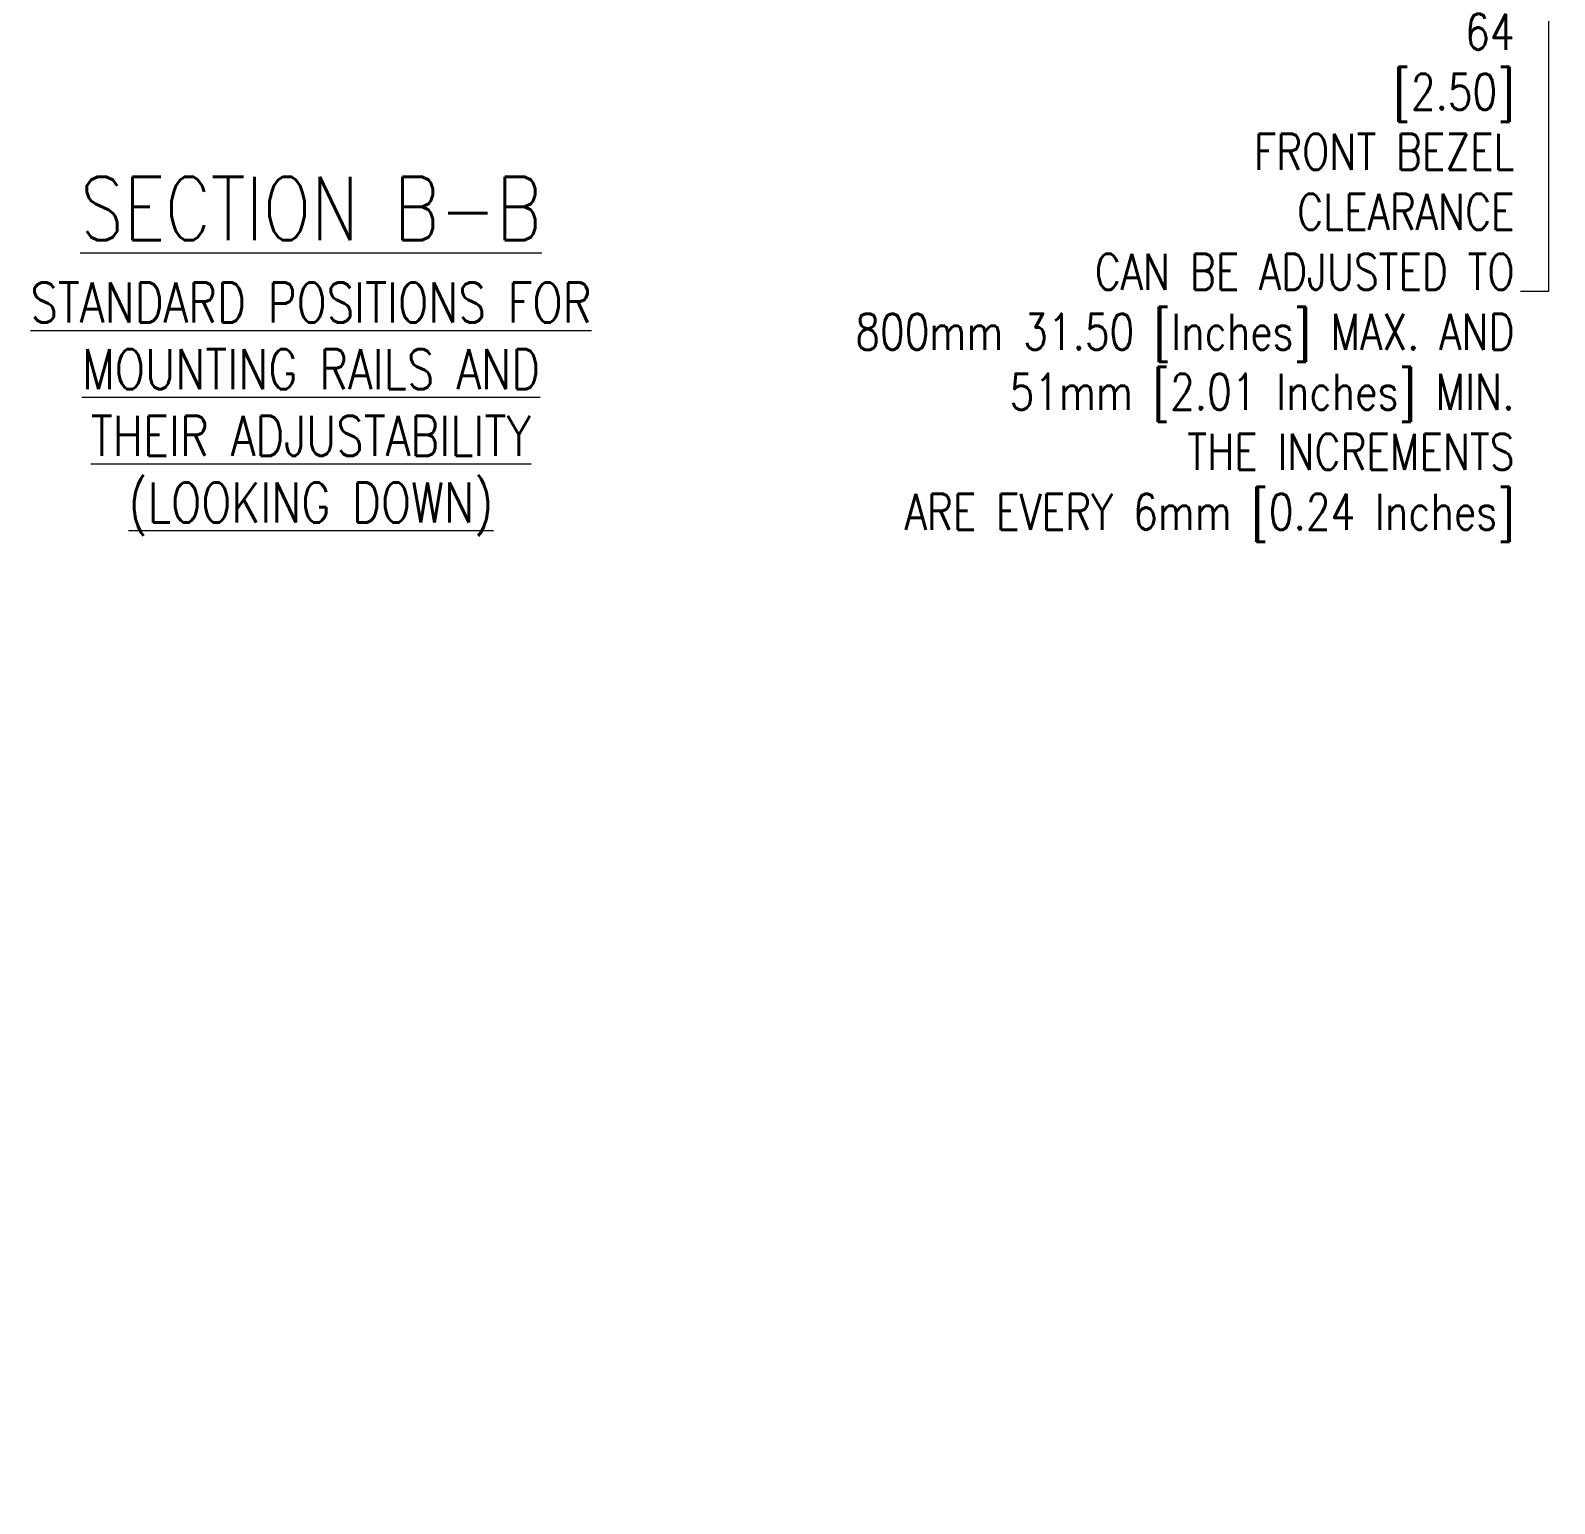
# Model space of a CAD drawing. Header units: inches. Extents: x 40138 to 76695, y -14500 to -5279.
# Drawn here: x 59448 to 60210, y -12276 to -11539 of the extents above; entities that cross this region are included whole.
import ezdxf

# ---------------------------------------------------------------- set-up
doc = ezdxf.new("R2010")
doc.units = ezdxf.units.IN
doc.header["$LTSCALE"] = 2
doc.header["$MEASUREMENT"] = 0
doc.header["$PDMODE"] = 35
doc.header["$PDSIZE"] = -1
doc.layers.add('M-ANNO-DIMS', color=7, linetype='Continuous', lineweight=13)
doc.layers.add('M-ANNO-TEXT', color=7, linetype='Continuous', lineweight=13)
doc.styles.add('Roman', font='romans.shx', dxfattribs={"width": 0.8})
doc.styles.get("Standard").update_dxf_attribs({"font": 'romans.shx', "width": 0.8})
doc.dimstyles.new('Details World Wide', dxfattribs={"dimscale": 4, "dimtxt": 4.5, "dimasz": 3.5, "dimexe": 0.75, "dimexo": 0.75, "dimgap": 0.75, "dimtad": 0, "dimtih": 1, "dimtoh": 1, "dimdec": 0, "dimzin": 4, "dimdsep": 46, "dimtxsty": 'Standard', "dimcen": 0, "dimclrd": 256, "dimclre": 256, "dimclrt": 256, "dimadec": 0, "dimazin": 1, "dimtfac": 1, "dimtdec": 0, "dimtmove": 0, "dimatfit": 3, "dimfxl": 1, "dimtolj": 1, "dimtzin": 0, "dimlwd": -1, "dimlwe": -1, "dimarcsym": 0})

# ---------------------------------------------------------------- blocks, each defined once
blk = doc.blocks.new('*D65')
at = {"layer": 'Defpoints', "color": 0, "linetype": 'Continuous', "transparency": 16777216}
for p in [(59884.28, -11357.5), (60207.1, -11357.5), (59853.34, -11421.03)]:
    blk.add_point(p, dxfattribs=at)
at = {"layer": 'M-ANNO-DIMS', "transparency": 16777216}
for p, q in [((59887.28, -11357.5), (60210.1, -11357.5)), ((59856.34, -11421.03), (60210.1, -11421.03))]:
    blk.add_line(p, q, dxfattribs=at)
at = {"layer": 'M-ANNO-DIMS', "linetype": 'Continuous', "transparency": 16777216}
for p, q in [((60207.1, -11371.5), (60207.1, -11407.03)), ((60207.1, -11421.03), (60207.1, -11669.81)), ((60207.1, -11669.81), (60193.1, -11669.81))]:
    blk.add_line(p, q, dxfattribs=at)
for points in [[(60204.77, -11371.5), (60209.43, -11371.5), (60207.1, -11357.5)], [(60204.77, -11407.03), (60209.43, -11407.03), (60207.1, -11421.03)]]:
    blk.add_solid(points, dxfattribs=at)
at = {"layer": 'M-ANNO-DIMS', "linetype": 'Continuous', "transparency": 16777216, "insert": (60190.1, -11530.95), "char_height": 18, "attachment_point": 3}
blk.add_mtext('\\A1;64\\P [2.50]\\PFRONT BEZEL\\PCLEARANCE\\PCAN BE ADJUSTED TO\\P800mm 31.50 [Inches] MAX. AND\\P51mm [2.01 Inches] MIN.\\PTHE INCREMENTS\\PARE EVERY 6mm [0.24 Inches]', dxfattribs=at)

msp = doc.modelspace()

# ---------------------------------------------------------------- texts
at = {"layer": 'M-ANNO-TEXT', "insert": (59588.411, -11612.476), "char_height": 49.73965, "attachment_point": 2, "style": 'Roman'}
msp.add_mtext('{\\H0.6383x;\\LSECTION B-B\\P\\H0.62994x;STANDARD POSITIONS FOR\\PMOUNTING RAILS AND\\PTHEIR ADJUSTABILITY\\P(LOOKING DOWN)}', dxfattribs=at)

# ---------------------------------------------------------------- dimensions: what is measured, and where the dimension line sits
at = {"layer": 'M-ANNO-DIMS', "linetype": 'Continuous'}
dim = msp.add_linear_dim(base=(60207.101, -11357.5), p1=(59853.344, -11421.025), p2=(59884.279, -11357.5), angle=270, text='<>\\PFRONT BEZEL\\PCLEARANCE\\PCAN BE ADJUSTED TO\\P800mm 31.50 [Inches] MAX. AND\\P51mm [2.01 Inches] MIN.\\PTHE INCREMENTS\\PARE EVERY 6mm [0.24 Inches]', dimstyle='Details World Wide', override={"dimpost": '\\X'}, dxfattribs=at)
dim.commit()
dim.dimension.update_dxf_attribs({"geometry": '*D65', "text_midpoint": (60002.558, -11669.806), "dimtype": 160})

doc.saveas('drawing.dxf')
